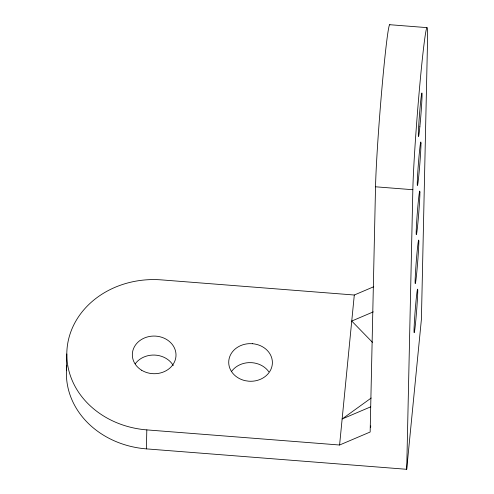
<?xml version="1.0" encoding="UTF-8"?>
<svg xmlns="http://www.w3.org/2000/svg" width="494" height="494" viewBox="0 0 494 494"><rect width="100%" height="100%" fill="white"/><g stroke="black" fill="none" stroke-linecap="round" stroke-linejoin="round"><path stroke-width="0.74" d="M66.801 353.963L66.387 372.951A87.37 75.304 1.3 0 0 146.397 448.879L406.704 469.3L421.407 319.297L427.551 39.724A87.37 2.89 -85.5 0 0 421.172 70.426A87.37 2.89 -85.5 0 0 412.842 189.721L406.704 469.3M146.397 448.879L146.817 429.891A87.37 75.304 1.3 0 1 67.11 348.06A87.37 75.304 1.3 0 1 161.526 279.888L354.297 295.017L373.742 286.736M389.883 24.854A87.37 2.89 -85.5 0 0 382.115 86.228A87.37 2.89 -85.5 0 0 375.533 186.794L370.148 432.015L339.588 445.014L146.817 429.891M339.588 445.014L354.297 295.017M370.599 427.427L370.747 425.896M371.204 398.01L342.138 418.992L370.611 406.877M373.273 311.887L351.74 321.051L372.495 342.354M389.667 24.7L426.977 27.627M375.533 186.794L412.842 189.721M135.195 363.843A21.841 18.828 1.3 0 1 154.733 355.075A21.841 18.828 1.3 0 1 173.271 365.535M66.437 370.735A87.37 75.304 1.3 0 1 66.857 365.572M231.581 371.402A21.841 18.828 1.3 0 1 248.55 362.652L251.977 362.689A21.841 18.828 1.3 0 1 268.829 371.797M417.739 290.645L417.726 292.145A21.841 0.722 -85.5 0 1 415.645 321.971A21.841 0.722 -85.5 0 1 414.046 329.646L414.108 327.683A21.841 0.722 -85.5 0 1 416.133 299.821A21.841 0.722 -85.5 0 1 417.739 290.645M418.819 241.603L418.801 243.104A21.841 0.722 -85.5 0 1 416.72 272.929A21.841 0.722 -85.5 0 1 415.127 280.604L415.188 278.641A21.841 0.722 -85.5 0 1 417.208 250.779A21.841 0.722 -85.5 0 1 418.819 241.603M419.894 192.555L419.881 194.062A21.841 0.722 -85.5 0 1 417.801 223.881A21.841 0.722 -85.5 0 1 416.201 231.556L416.263 229.599A21.841 0.722 -85.5 0 1 418.288 201.737A21.841 0.722 -85.5 0 1 419.894 192.555M420.974 143.513L420.956 145.014A21.841 0.722 -85.5 0 1 418.875 174.839A21.841 0.722 -85.5 0 1 417.282 182.514L417.344 180.551A21.841 0.722 -85.5 0 1 419.363 152.689A21.841 0.722 -85.5 0 1 420.974 143.513M252.391 343.701L248.964 343.67A21.841 18.828 1.3 0 0 228.79 360.744A21.841 18.828 1.3 0 0 245.333 380.707L248.717 381.201A21.841 18.828 1.3 0 0 272.317 364.158A21.841 18.828 1.3 0 0 252.391 343.701M419.857 126.76A21.841 0.722 -85.5 0 0 421.944 92.989A21.841 0.722 -85.5 0 0 418.789 124.414A21.841 0.722 -85.5 0 0 419.857 126.76M141.698 370.278A21.841 18.828 1.3 0 0 175.932 356.6A21.841 18.828 1.3 0 0 144.878 337.797A21.841 18.828 1.3 0 0 141.698 370.278"/></g></svg>
